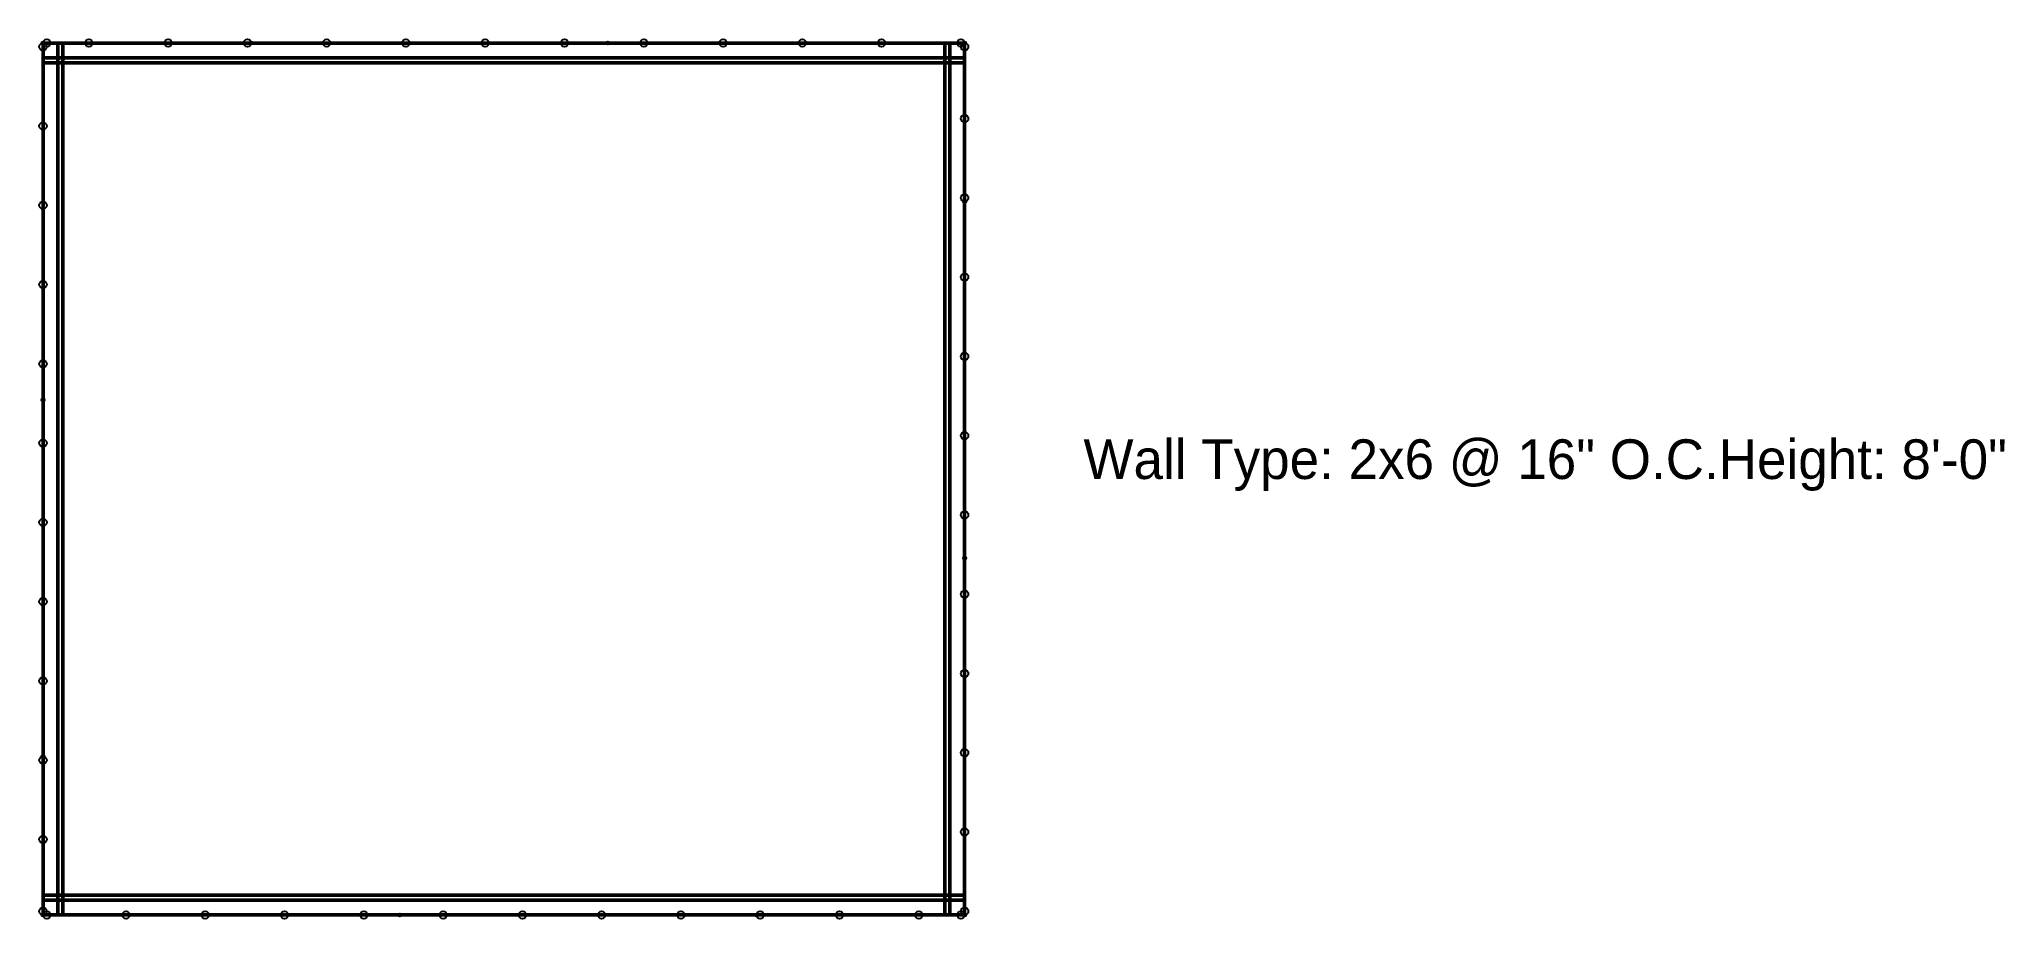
# Model space of a CAD drawing. Header units: metres. Extents: x -1 to 396, y -1 to 177.
import ezdxf

# ---------------------------------------------------------------- set-up
doc = ezdxf.new("R2010")
doc.units = ezdxf.units.M
for name, color, linetype in [('ANCHOR_BOLTS', 1, 'Continuous'), ('STUDS_2X6', 2, 'Continuous'), ('TEXT', 7, 'Continuous')]:
    doc.layers.add(name, color=color, linetype=linetype)
doc.layers.add('BOTTOM_PLATE', color=6, linetype='Continuous', lineweight=50)
doc.layers.add('TOP_PLATES', color=1, linetype='Continuous', lineweight=50)

msp = doc.modelspace()

# ---------------------------------------------------------------- linework, layer by layer
at = {"layer": 'ANCHOR_BOLTS', "color": 1}
for centre in [(0, 176), (42, 176), (114, 176), (186, 176), (186, 144), (0, 104), (186, 72), (0, 32), (0, 0), (72, 0), (144, 0), (186, 0)]:
    msp.add_circle(centre, 0.312, dxfattribs=at)
at = {"layer": 'BOTTOM_PLATE', "lineweight": 50}
for p, q in [((186, 176), (0, 176)), ((0, 176), (0, 0)), ((186, 0), (186, 176)), ((0, 0), (186, 0))]:
    msp.add_line(p, q, dxfattribs=at)
at = {"layer": 'STUDS_2X6', "color": 2}
for centre in [(0, 175.25), (0.75, 176), (9.25, 176), (25.25, 176), (41.25, 176), (57.25, 176), (73.25, 176), (89.25, 176), (105.25, 176), (121.25, 176), (137.25, 176), (153.25, 176), (169.25, 176), (185.25, 176), (186, 175.25), (0, 159.25), (186, 160.75), (0, 143.25), (186, 144.75), (0, 127.25), (186, 128.75), (0, 111.25), (186, 112.75), (0, 95.25), (186, 96.75), (0, 79.25), (186, 80.75), (0, 63.25), (186, 64.75), (0, 47.25), (186, 48.75), (0, 31.25), (186, 32.75), (0, 15.25), (186, 16.75), (0, 0.75), (0.75, 0), (16.75, 0), (32.75, 0), (48.75, 0), (64.75, 0), (80.75, 0), (96.75, 0), (112.75, 0), (128.75, 0), (144.75, 0), (160.75, 0), (176.75, 0), (185.25, 0), (186, 0.75)]:
    msp.add_circle(centre, 0.75, dxfattribs=at)
at = {"layer": 'TOP_PLATES', "lineweight": 50}
for p, q in [((3, 176), (3, 0)), ((3.99, 176), (3.99, 0)), ((182.01, 0), (182.01, 176)), ((183, 0), (183, 176)), ((186, 173), (0, 173)), ((186, 172.01), (0, 172.01)), ((0, 3.99), (186, 3.99)), ((0, 3), (186, 3))]:
    msp.add_line(p, q, dxfattribs=at)

# ---------------------------------------------------------------- texts
at = {"layer": 'TEXT'}
msp.add_text('Wall Type: 2x6 @ 16" O.C.Height: 8\'-0"', height=8, dxfattribs=at).set_placement((210, 88))

doc.saveas('drawing.dxf')
